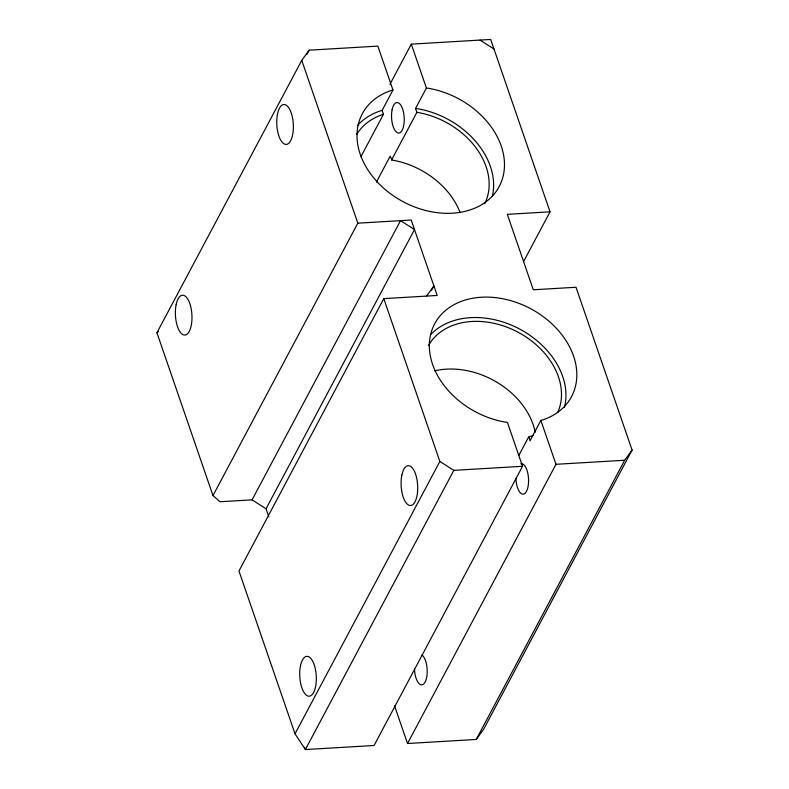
<?xml version="1.0" encoding="UTF-8"?>
<svg xmlns="http://www.w3.org/2000/svg" width="789" height="789" viewBox="0 0 789 789"><rect width="100%" height="100%" fill="white"/><g stroke="black" fill="none" stroke-linecap="round" stroke-linejoin="round"><path stroke-width="1.18" d="M268.822 516.815L266.051 508.767L252.085 499.851L220.042 501.745L212.991 495.571L156.922 332.751L301.753 60.368L309.15 50.18L377.852 46.117L392.971 90.015L382.103 110.44L383.444 114.326L360.977 156.577M306.832 54.53L309.15 50.18M389.924 84.344L411.296 44.145L490.689 39.45L550.041 211.817L523.462 261.79M376.383 182.141L390.21 156.133L391.985 160.068A72.825 54.924 28 0 1 459.938 212.152M391.541 160.019L416.888 112.354L415.547 108.468L426.415 88.033L411.296 44.145M212.991 495.571L357.821 223.179L301.753 60.368M252.085 499.851L400.536 220.654L414.501 229.569L266.051 508.767M357.821 223.179L411.207 220.023L437.185 295.461L383.789 298.617L238.959 571.009L295.027 733.819L305.373 749.55L374.085 745.487L522.535 466.289L507.416 422.391L505.808 422.214A77.519 58.465 28 0 1 432.905 327.524A77.519 58.465 28 0 1 548.375 320.699A77.519 58.465 28 0 1 542.29 420.054L540.859 420.419L530.001 440.844L529.054 436.859A72.825 54.924 28 0 0 533.334 435.281M431.593 290.253L433.901 285.914L426.504 296.092M295.027 733.819L439.858 461.437L383.789 298.617M522.535 466.289L453.823 470.352L305.373 749.55L304.574 747.222M518.866 455.381L528.66 436.958M550.041 211.817L507.317 214.342L533.295 289.78L576.009 287.255L632.078 450.065L483.627 729.263L476.231 739.451L407.518 743.514L555.979 464.307L540.859 420.419M476.231 739.451L624.681 460.253L632.078 450.065M156.922 332.751L158.431 331.41M392.971 90.015L391.541 90.38A77.519 58.465 28 0 0 385.456 189.735A77.519 58.465 28 0 0 500.926 182.91A77.519 58.465 28 0 0 428.023 88.22L426.415 88.033M382.103 110.44L380.683 110.805A77.519 58.465 28 0 0 357.466 125.55M383.444 114.326L383.059 114.425A72.825 54.924 28 0 0 356.667 134.505M555.979 464.307L624.681 460.253M415.547 108.468L417.164 108.645A77.519 58.465 28 0 1 492.336 196.372M416.888 112.354L417.332 112.403A72.825 54.924 28 0 1 484.821 203.542M480.008 40.081L493.973 48.997M439.858 461.437L453.823 470.352M394.451 705.544L407.518 743.514M421.977 655.018A15.267 6.302 86.6 0 1 427.184 672.77A15.267 6.302 86.6 0 1 420.823 684.734A15.267 6.302 86.6 0 1 414.511 669.062M430.547 334.812A77.519 58.465 28 0 1 520.484 329.496A77.519 58.465 28 0 1 564.401 407.528M434.542 370.909A72.825 54.924 28 0 1 535.179 432.204M428.397 345.631A72.825 54.924 28 0 1 517.061 331.696A72.825 54.924 28 0 1 557.665 412.539M520.878 463.745A15.267 6.302 86.6 0 1 528.492 478.124A15.267 6.302 86.6 0 1 523.028 494.17A15.267 6.302 86.6 0 1 515.898 478.39M401.877 475.027A19.972 8.245 86.6 0 0 410.083 505.522A19.972 8.245 86.6 0 0 416.227 476.24A19.972 8.245 86.6 0 0 401.877 475.027M176.154 304.574A19.972 8.245 86.6 0 0 184.36 335.069A19.972 8.245 86.6 0 0 190.504 305.787A19.972 8.245 86.6 0 0 176.154 304.574M277.531 113.902A19.972 8.245 86.6 0 0 285.736 144.397A19.972 8.245 86.6 0 0 291.891 115.115A19.972 8.245 86.6 0 0 277.531 113.902M300.501 665.699A19.972 8.245 86.6 0 0 308.706 696.194A19.972 8.245 86.6 0 0 314.85 666.912A19.972 8.245 86.6 0 0 300.501 665.699M392.133 109.72A15.267 6.302 86.6 0 0 398.415 133.035A15.267 6.302 86.6 0 0 403.11 110.647A15.267 6.302 86.6 0 0 392.133 109.72"/></g></svg>
